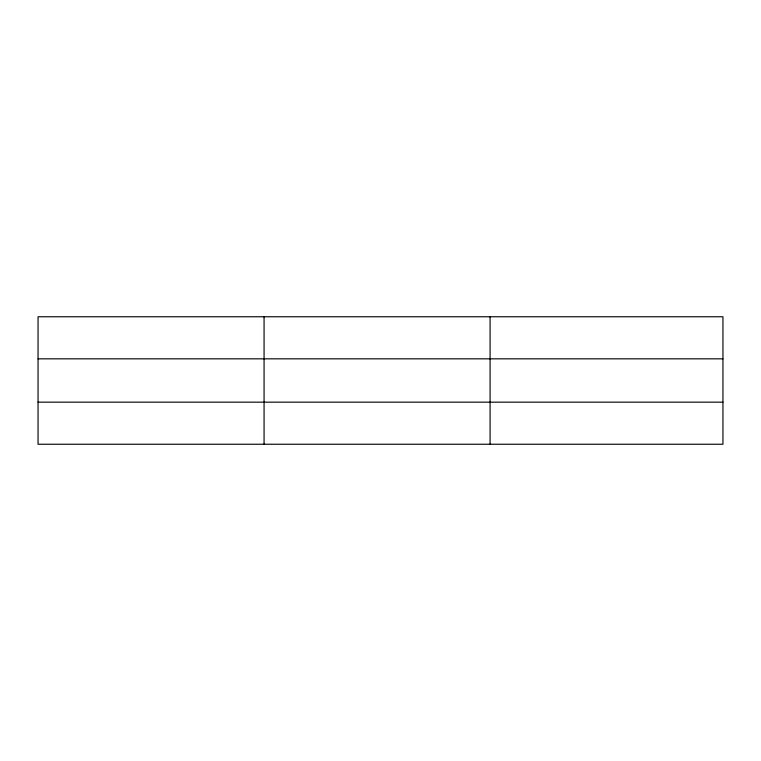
<?xml version="1.0" encoding="UTF-8"?>
<svg xmlns="http://www.w3.org/2000/svg" width="761" height="761" viewBox="0 0 761 761"><rect width="100%" height="100%" fill="white"/><g stroke="black" fill="none" stroke-linecap="round" stroke-linejoin="round"><path stroke-width="1.14" d="M264.067 316.757L264.067 444.243M490.084 316.757L490.084 444.243M722.95 402.169L722.95 444.243L38.05 444.243L38.05 316.757L722.95 316.757L722.95 402.169L38.05 402.169M38.05 358.831L722.95 358.831"/></g></svg>
